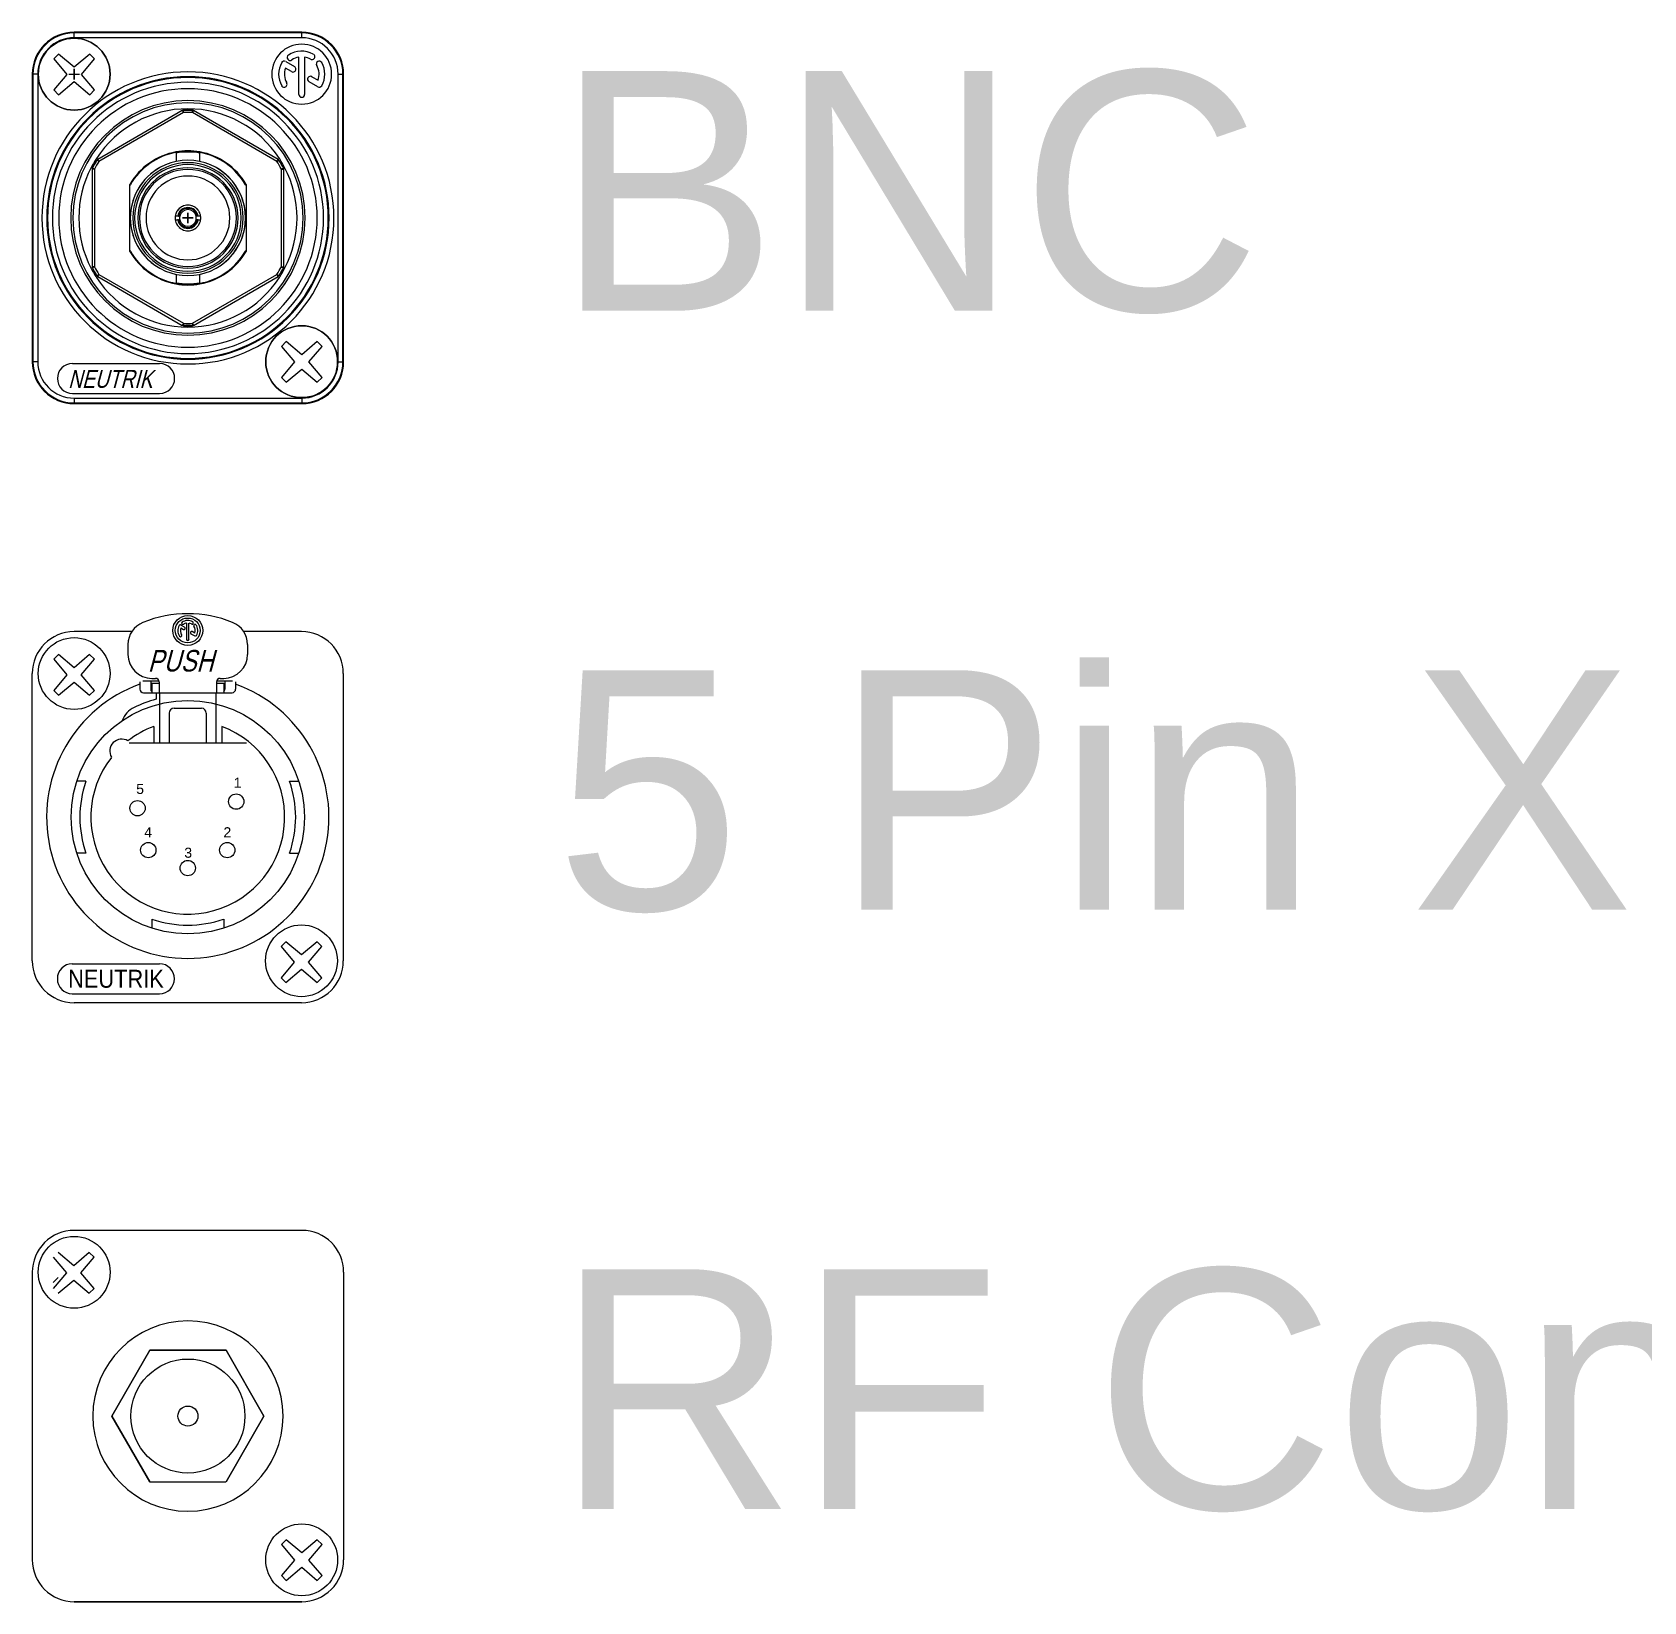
# Model space of a CAD drawing. Header units: millimetres. Extents: x -71336 to -35435, y -26189 to 22712.
# Drawn here: x -57807.6 to -57673.1, y -2423.3 to -2292.3 of the extents above; entities that cross this region are included whole.
import ezdxf
from ezdxf.enums import TextEntityAlignment as Align

# ---------------------------------------------------------------- set-up
doc = ezdxf.new("R2010")
doc.units = ezdxf.units.MM
doc.layers.add('SC - Equipment', color=7, linetype='Continuous', lineweight=13)
doc.styles.add('ARIAL', font='arial.ttf')
doc.styles.get("Standard").update_dxf_attribs({"font": 'arial.ttf', "height": 35})

# ---------------------------------------------------------------- blocks, each defined once
blk = doc.blocks.new('BNC FEMALE')
at = {"layer": 'SC - Equipment', "linetype": 'Continuous'}
for p, q in [((22.5, 31), (3.5, 31)), ((3.5, 31), (3.5, 30.94)), ((22.5, 31), (22.5, 30.94)), ((22.5, 30.94), (3.5, 30.94)), ((3.5, 30.91), (3.5, 30.94)), ((3.5, 30.82), (3.5, 30.91)), ((3.5, 30.69), (3.5, 30.82)), ((3.5, 30.54), (3.5, 30.69)), ((22.5, 30.54), (3.5, 30.54)), ((22.5, 30.91), (22.5, 30.94)), ((22.5, 30.82), (22.5, 30.91)), ((22.5, 30.69), (22.5, 30.82)), ((22.5, 30.54), (22.5, 30.69)), ((21.16, 28.56), (21.89, 28.13)), ((22.26, 25.81), (22.26, 28.93)), ((22.74, 28.93), (22.74, 25.81)), ((0, 27.5), (0, 3.5)), ((0, 27.5), (0.06, 27.5)), ((0.06, 27.5), (0.06, 3.5)), ((0.09, 27.5), (0.06, 27.5)), ((0.18, 27.5), (0.09, 27.5)), ((0.31, 27.5), (0.18, 27.5)), ((0.46, 27.5), (0.31, 27.5)), ((0.46, 27.5), (0.46, 3.5)), ((3.06, 27.5), (3.94, 27.5)), ((3.5, 27.06), (3.5, 27.94)), ((3.5, 27.94), (3.5, 27.06)), ((21.65, 27.71), (21.14, 28.01)), ((23.35, 27.29), (23.86, 26.99)), ((25.54, 3.5), (25.54, 27.5)), ((25.54, 27.5), (25.69, 27.5)), ((25.69, 27.5), (25.82, 27.5)), ((25.82, 27.5), (25.91, 27.5)), ((25.91, 27.5), (25.94, 27.5)), ((26, 27.5), (25.94, 27.5)), ((25.94, 3.5), (25.94, 27.5)), ((26, 3.5), (26, 27.5)), ((23.84, 26.44), (23.11, 26.87)), ((12.53, 24.47), (5.47, 20.39)), ((12.63, 24.29), (5.57, 20.22)), ((12.53, 24.46), (12.53, 24.47)), ((12.55, 24.43), (12.53, 24.46)), ((12.57, 24.39), (12.55, 24.43)), ((12.6, 24.35), (12.57, 24.39)), ((12.63, 24.29), (12.6, 24.35)), ((12.62, 24.49), (13.38, 24.49)), ((12.62, 24.48), (12.62, 24.49)), ((12.62, 24.45), (12.62, 24.48)), ((12.62, 24.41), (12.62, 24.45)), ((12.63, 24.35), (12.62, 24.41)), ((12.63, 24.29), (12.63, 24.35)), ((13.37, 24.35), (13.38, 24.41)), ((13.37, 24.29), (13.37, 24.35)), ((13.37, 24.29), (13.4, 24.35)), ((20.43, 20.22), (13.37, 24.29)), ((13.38, 24.48), (13.38, 24.49)), ((13.38, 24.45), (13.38, 24.48)), ((13.38, 24.41), (13.38, 24.45)), ((13.4, 24.35), (13.43, 24.39)), ((13.43, 24.39), (13.45, 24.43)), ((13.45, 24.43), (13.47, 24.46)), ((20.53, 20.39), (13.47, 24.47)), ((13.47, 24.46), (13.47, 24.47)), ((5.02, 19.67), (5.4, 20.32)), ((5.41, 20.32), (5.4, 20.32)), ((5.43, 20.3), (5.41, 20.32)), ((5.47, 20.28), (5.43, 20.3)), ((5.48, 20.38), (5.47, 20.39)), ((5.52, 20.25), (5.47, 20.28)), ((5.49, 20.36), (5.48, 20.38)), ((5.51, 20.32), (5.49, 20.36)), ((5.54, 20.27), (5.51, 20.32)), ((5.57, 20.22), (5.52, 20.25)), ((5.57, 20.22), (5.54, 20.27)), ((12.02, 20.91), (12.02, 20.2)), ((13.97, 20.91), (13.97, 20.2)), ((20.43, 20.22), (20.46, 20.27)), ((20.43, 20.22), (20.48, 20.25)), ((20.46, 20.27), (20.49, 20.32)), ((20.48, 20.25), (20.53, 20.28)), ((20.49, 20.32), (20.51, 20.36)), ((20.51, 20.36), (20.52, 20.38)), ((20.52, 20.38), (20.53, 20.39)), ((20.53, 20.28), (20.56, 20.3)), ((20.56, 20.3), (20.59, 20.32)), ((20.59, 20.32), (20.6, 20.32)), ((5, 19.57), (5, 11.43)), ((5.01, 19.57), (5, 19.57)), ((5.04, 19.57), (5.01, 19.57)), ((5.03, 19.66), (5.02, 19.67)), ((5.06, 19.65), (5.03, 19.66)), ((5.08, 19.57), (5.04, 19.57)), ((5.1, 19.63), (5.06, 19.65)), ((5.14, 19.57), (5.08, 19.57)), ((5.15, 19.6), (5.1, 19.63)), ((5.2, 19.57), (5.14, 19.57)), ((5.2, 19.57), (5.15, 19.6)), ((5.2, 19.57), (5.2, 11.43)), ((20.8, 19.57), (20.85, 19.6)), ((20.8, 11.43), (20.8, 19.57)), ((20.8, 19.57), (20.86, 19.57)), ((20.85, 19.6), (20.9, 19.63)), ((20.86, 19.57), (20.92, 19.57)), ((20.9, 19.63), (20.94, 19.65)), ((20.92, 19.57), (20.96, 19.57)), ((20.94, 19.65), (20.97, 19.66)), ((20.96, 19.57), (20.99, 19.57)), ((20.97, 19.66), (20.98, 19.67)), ((20.99, 19.57), (21, 19.57)), ((21, 11.43), (21, 19.57)), ((8.15, 12.7), (8.15, 18.3)), ((17.85, 18.3), (17.85, 12.7)), ((12.14, 15.65), (11.94, 15.65)), ((11.94, 15.35), (12.14, 15.35)), ((12.21, 15.65), (12.14, 15.65)), ((12.21, 15.35), (12.14, 15.35)), ((12.21, 15.65), (12.32, 15.65)), ((12.21, 15.35), (12.32, 15.35)), ((12.56, 15.5), (13.44, 15.5)), ((13.44, 15.5), (12.56, 15.5)), ((13, 15.06), (13, 15.94)), ((13, 15.94), (13, 15.06)), ((13.79, 15.65), (13.68, 15.65)), ((13.79, 15.35), (13.68, 15.35)), ((13.86, 15.65), (13.79, 15.65)), ((13.86, 15.35), (13.79, 15.35)), ((14.06, 15.65), (13.86, 15.65)), ((13.86, 15.35), (14.06, 15.35)), ((5.01, 11.43), (5, 11.43)), ((5.04, 11.43), (5.01, 11.43)), ((5.03, 11.34), (5.02, 11.33)), ((5.4, 10.67), (5.02, 11.33)), ((5.06, 11.35), (5.03, 11.34)), ((5.08, 11.43), (5.04, 11.43)), ((5.1, 11.37), (5.06, 11.35)), ((5.14, 11.43), (5.08, 11.43)), ((5.15, 11.4), (5.1, 11.37)), ((5.2, 11.43), (5.14, 11.43)), ((5.2, 11.43), (5.15, 11.4)), ((5.57, 10.78), (5.52, 10.75)), ((5.57, 10.78), (5.54, 10.73)), ((5.57, 10.78), (12.63, 6.71)), ((12.02, 10.8), (12.02, 10.09)), ((13.37, 6.71), (20.43, 10.78)), ((13.97, 10.8), (13.97, 10.09)), ((20.43, 10.78), (20.46, 10.73)), ((20.43, 10.78), (20.48, 10.75)), ((20.98, 11.33), (20.6, 10.67)), ((20.8, 11.43), (20.86, 11.43)), ((20.8, 11.43), (20.85, 11.4)), ((20.85, 11.4), (20.9, 11.37)), ((20.86, 11.43), (20.92, 11.43)), ((20.9, 11.37), (20.94, 11.35)), ((20.92, 11.43), (20.96, 11.43)), ((20.94, 11.35), (20.97, 11.34)), ((20.96, 11.43), (20.99, 11.43)), ((20.97, 11.34), (20.98, 11.33)), ((20.99, 11.43), (21, 11.43)), ((5.41, 10.68), (5.4, 10.67)), ((5.43, 10.7), (5.41, 10.68)), ((5.47, 10.72), (5.43, 10.7)), ((5.52, 10.75), (5.47, 10.72)), ((5.48, 10.62), (5.47, 10.61)), ((5.47, 10.61), (12.53, 6.53)), ((5.49, 10.64), (5.48, 10.62)), ((5.51, 10.68), (5.49, 10.64)), ((5.54, 10.73), (5.51, 10.68)), ((13.47, 6.53), (20.53, 10.61)), ((20.46, 10.73), (20.49, 10.68)), ((20.48, 10.75), (20.53, 10.72)), ((20.49, 10.68), (20.51, 10.64)), ((20.51, 10.64), (20.52, 10.62)), ((20.52, 10.62), (20.53, 10.61)), ((20.53, 10.72), (20.56, 10.7)), ((20.56, 10.7), (20.59, 10.68)), ((20.59, 10.68), (20.6, 10.67)), ((12.55, 6.57), (12.53, 6.54)), ((12.53, 6.54), (12.53, 6.53)), ((12.57, 6.61), (12.55, 6.57)), ((12.6, 6.65), (12.57, 6.61)), ((12.63, 6.71), (12.6, 6.65)), ((12.63, 6.65), (12.62, 6.59)), ((12.62, 6.59), (12.62, 6.55)), ((12.62, 6.55), (12.62, 6.52)), ((12.62, 6.52), (12.62, 6.51)), ((13.38, 6.51), (12.62, 6.51)), ((12.63, 6.71), (12.63, 6.65)), ((13.37, 6.71), (13.4, 6.65)), ((13.37, 6.71), (13.37, 6.65)), ((13.37, 6.65), (13.38, 6.59)), ((13.38, 6.59), (13.38, 6.55)), ((13.38, 6.55), (13.38, 6.52)), ((13.38, 6.52), (13.38, 6.51)), ((13.4, 6.65), (13.43, 6.61)), ((13.43, 6.61), (13.45, 6.57)), ((13.45, 6.57), (13.47, 6.54)), ((13.47, 6.54), (13.47, 6.53)), ((0, 3.5), (0.06, 3.5)), ((0.09, 3.5), (0.06, 3.5)), ((0.18, 3.5), (0.09, 3.5)), ((0.31, 3.5), (0.18, 3.5)), ((0.46, 3.5), (0.31, 3.5)), ((3.35, 3.35), (10.64, 3.35)), ((25.54, 3.5), (25.69, 3.5)), ((25.69, 3.5), (25.82, 3.5)), ((25.82, 3.5), (25.91, 3.5)), ((25.91, 3.5), (25.94, 3.5)), ((26, 3.5), (25.94, 3.5)), ((3.35, 0.85), (10.64, 0.85)), ((3.5, 0.46), (22.5, 0.46)), ((3.5, 0.46), (3.5, 0.31)), ((3.5, 0.31), (3.5, 0.18)), ((3.5, 0.18), (3.5, 0.09)), ((3.5, 0.09), (3.5, 0.06)), ((3.5, 0), (3.5, 0.06)), ((3.5, 0.06), (22.5, 0.06)), ((22.5, 0.46), (22.5, 0.31)), ((22.5, 0.31), (22.5, 0.18)), ((22.5, 0.18), (22.5, 0.09)), ((22.5, 0.09), (22.5, 0.06)), ((22.5, 0), (22.5, 0.06)), ((3.5, 0), (22.5, 0))]:
    blk.add_line(p, q, dxfattribs=at)
at = {"layer": 'SC - Equipment'}
for p, q in [((2.2, 29.18), (1.8, 28.78)), ((1.8, 28.78), (2.9, 27.48)), ((3.5, 28.08), (2.2, 29.18)), ((4.8, 29.18), (3.5, 28.08)), ((4.1, 27.48), (5.2, 28.78)), ((5.2, 28.78), (4.8, 29.18)), ((2.9, 27.48), (1.8, 26.18)), ((5.2, 26.18), (4.1, 27.48)), ((1.8, 26.18), (2.2, 25.78)), ((2.2, 25.78), (3.5, 26.88)), ((3.5, 26.88), (4.8, 25.78)), ((4.8, 25.78), (5.2, 26.18)), ((21.2, 5.18), (20.8, 4.78)), ((20.8, 4.78), (21.9, 3.48)), ((22.5, 4.08), (21.2, 5.18)), ((23.8, 5.18), (22.5, 4.08)), ((23.1, 3.48), (24.2, 4.78)), ((24.2, 4.78), (23.8, 5.18)), ((21.9, 3.48), (20.8, 2.18)), ((21.2, 1.78), (22.5, 2.88)), ((22.5, 2.88), (23.8, 1.78)), ((24.2, 2.18), (23.1, 3.48)), ((20.8, 2.18), (21.2, 1.78)), ((23.8, 1.78), (24.2, 2.18))]:
    blk.add_line(p, q, dxfattribs=at)
at = {"layer": 'SC - Equipment', "linetype": 'Continuous'}
for centre in [(3.5, 27.5), (22.5, 3.5)]:
    blk.add_circle(centre, 3, dxfattribs=at)
for centre, radius, start, end in [((3.5, 27.5), 3.5, 90, 180), ((22.5, 27.5), 3.5, 0, 90), ((3.5, 27.5), 3.44, 90, 180), ((3.5, 27.5), 3.04, 90, 180), ((3.5, 27.5), 3, 90, 180), ((3.5, 27.5), 3, 0, 90), ((22.5, 27.5), 2.5, 0, 180), ((22.5, 27.5), 3.44, 0, 90), ((22.5, 27.5), 3.04, 0, 90), ((22.5, 27.5), 1.93, 150, 210), ((21.03, 28.35), 0.242, 60, 150), ((21.53, 28.89), 0.242, 125, 305), ((22.5, 27.5), 1.93, 60, 125), ((22.5, 27.5), 1.45, 99.5941, 125), ((22.5, 27.5), 1.45, 60, 80.4059), ((23.35, 28.96), 0.242, 240, 60), ((23.96, 28.35), 0.242, 30, 210), ((22.5, 27.5), 1.93, 330, 30), ((3.5, 27.5), 3, 180, 0), ((13, 15.5), 12.19, 0, 180), ((13, 15.5), 11.79, 0, 180), ((13, 15.5), 11.72, 0, 180), ((22.5, 27.5), 2.5, 180, 0), ((22.5, 27.5), 1.45, 159.5941, 210), ((21.77, 27.92), 0.242, 240, 60), ((23.23, 27.08), 0.242, 60, 240), ((22.5, 27.5), 1.45, 339.5941, 30), ((13, 15.5), 11.32, 0, 180), ((13, 15.5), 10.79, 90, 270), ((13, 15.5), 10.79, 270, 90), ((21.03, 26.65), 0.242, 210, 30), ((22.5, 25.81), 0.242, 180, 0), ((23.96, 26.65), 0.242, 240, 330), ((13, 15.5), 9.79, 90, 270), ((13, 15.5), 9.61, 90, 270), ((13, 15.5), 9.11, 90, 146.9743), ((12.63, 24.29), 0.2, 92.4198, 120), ((13, 15.5), 9, 87.5802, 92.4198), ((13, 15.5), 8.8, 87.5802, 92.4199), ((13, 15.5), 9.79, 270, 90), ((13, 15.5), 9.61, 270, 90), ((13, 15.5), 9.11, 33.0261, 90), ((13.37, 24.29), 0.2, 60, 87.5802), ((13, 15.5), 9.11, 147.5626, 152.4396), ((13, 15.5), 9, 147.5802, 152.4198), ((13, 15.5), 8.8, 147.5802, 152.4198), ((13, 15.5), 9.11, 146.9743, 147.5626), ((5.57, 20.22), 0.2, 120, 147.5802), ((13, 15.5), 5.6, 100.2535, 150.0053), ((13, 15.5), 5.55, 100.206, 150.0341), ((13, 15.5), 4.81, 90, 270), ((12, 20.91), 0.1, 128.1907, 169.9679), ((13, 15.5), 5.6, 79.7465, 100.2535), ((13, 15.5), 5.55, 90, 100.206), ((13, 15.5), 5.5, 90, 100.2108), ((13, 15.5), 5.55, 79.7955, 90), ((13, 15.5), 5.5, 79.7892, 90), ((13, 15.5), 4.81, 270, 90), ((13, 15.5), 5.55, 29.966, 79.7955), ((13, 15.5), 5.6, 29.9948, 79.7465), ((14, 20.91), 0.1, 10.0321, 51.8051), ((13, 15.5), 8.8, 27.5802, 32.4202), ((20.43, 20.22), 0.2, 32.4198, 60), ((13, 15.5), 9, 27.5802, 32.4198), ((13, 15.5), 9.11, 32.4377, 33.0261), ((13, 15.5), 9.11, 27.5607, 32.4377), ((13, 15.5), 9.11, 152.4396, 207.5607), ((5.2, 19.57), 0.2, 152.4198, 180), ((13, 15.5), 4.81, 119.1584, 240.842), ((13, 15.5), 4.61, 90, 270), ((13, 15.5), 4.45, 90, 270), ((13, 15.5), 4.19, 90, 270), ((13, 15.5), 4.05, 90, 270), ((13, 15.5), 3.5, 90, 270), ((13, 15.5), 4.61, 270, 90), ((13, 15.5), 4.45, 270, 90), ((13, 15.5), 4.19, 270, 90), ((13, 15.5), 4.05, 270, 90), ((13, 15.5), 3.5, 270, 90), ((13, 15.5), 4.81, 299.1582, 60.8418), ((20.8, 19.57), 0.2, 0, 27.5802), ((13, 15.5), 9.11, 332.4396, 27.5607), ((13, 15.5), 5.55, 150.0341, 150.912), ((13, 15.5), 5.55, 29.088, 29.966), ((13, 15.5), 1.07, 135.6647, 144.0826), ((13, 15.5), 1.07, 135.5499, 143.9665), ((13, 15.5), 0.87, 9.9282, 170.0718), ((13, 15.5), 0.8, 90, 169.1931), ((13, 15.5), 1.07, 132.2462, 135.6647), ((13, 15.5), 1.07, 132.1395, 135.5499), ((13, 15.5), 1.07, 122.6642, 132.2462), ((13, 15.5), 1.07, 122.5734, 132.1395), ((13, 15.5), 0.7, 90, 167.6264), ((13, 15.5), 1.07, 121.1362, 122.6642), ((13, 15.5), 1.07, 121.1107, 122.5734), ((13, 15.5), 1.07, 109.8611, 121.1362), ((13, 15.5), 1.07, 109.765, 121.1107), ((13, 15.5), 1.07, 108.1894, 109.8611), ((13, 15.5), 1.07, 108.1289, 109.765), ((13, 15.5), 1.07, 96.8526, 108.1894), ((13, 15.5), 1.07, 96.798, 108.1289), ((13, 15.5), 1.07, 95.958, 96.8526), ((13, 15.5), 1.07, 95.93, 96.798), ((13, 15.5), 1.07, 90, 95.958), ((13, 15.5), 1.07, 90, 95.93), ((13, 15.5), 1.07, 84.0421, 90), ((13, 15.5), 1.07, 84.07, 90), ((13, 15.5), 0.8, 10.8069, 90), ((13, 15.5), 0.7, 12.3736, 90), ((13, 15.5), 1.07, 83.1479, 84.0421), ((13, 15.5), 1.07, 83.2023, 84.07), ((13, 15.5), 1.07, 71.8122, 83.1479), ((13, 15.5), 1.07, 71.873, 83.2023), ((13, 15.5), 1.07, 70.1409, 71.8122), ((13, 15.5), 1.07, 70.237, 71.873), ((13, 15.5), 1.07, 58.8719, 70.1409), ((13, 15.5), 1.07, 58.898, 70.237), ((13, 15.5), 1.07, 57.3231, 58.8719), ((13, 15.5), 1.07, 57.4151, 58.898), ((13, 15.5), 1.07, 47.7587, 57.3231), ((13, 15.5), 1.07, 47.866, 57.4151), ((13, 15.5), 1.07, 44.3448, 47.7587), ((13, 15.5), 1.07, 44.4594, 47.866), ((13, 15.5), 1.07, 36.0283, 44.4594), ((13, 15.5), 1.07, 35.9116, 44.3448), ((13, 15.5), 12.19, 180, 0), ((13, 15.5), 11.79, 180, 0), ((13, 15.5), 11.72, 180, 0), ((13, 15.5), 11.32, 180, 0), ((13, 15.5), 1.07, 171.9413, 188.0587), ((13, 15.5), 1.07, 159.5893, 171.9413), ((13, 15.5), 1.07, 159.5767, 171.9413), ((13, 15.5), 1.07, 188.0587, 200.4187), ((13, 15.5), 1.07, 188.0587, 200.431), ((13, 15.5), 1.07, 156.8566, 159.5893), ((13, 15.5), 1.07, 156.7822, 159.5767), ((13, 15.5), 1.07, 200.4187, 203.1161), ((13, 15.5), 1.07, 200.431, 203.1905), ((13, 15.5), 1.07, 147.4762, 156.7822), ((13, 15.5), 1.07, 147.5285, 156.8566), ((13, 15.5), 1.07, 203.1161, 212.4831), ((13, 15.5), 1.07, 203.1905, 212.535), ((13, 15.5), 1.07, 144.0826, 147.5285), ((13, 15.5), 1.07, 143.9665, 147.4762), ((13, 15.5), 1.07, 212.4831, 215.9116), ((13, 15.5), 1.07, 212.535, 216.0283), ((13, 15.5), 1.07, 215.9116, 224.3448), ((13, 15.5), 1.07, 216.0283, 224.4594), ((13, 15.5), 0.87, 189.9282, 350.0718), ((13, 15.5), 0.8, 190.8069, 270), ((13, 15.5), 0.7, 167.6264, 192.3736), ((13, 15.5), 0.7, 192.3736, 270), ((13, 15.5), 0.7, 270, 347.6264), ((13, 15.5), 0.8, 270, 349.1931), ((13, 15.5), 0.7, 347.6264, 12.3736), ((13, 15.5), 1.07, 315.5499, 323.9665), ((13, 15.5), 1.07, 315.6647, 324.0826), ((13, 15.5), 1.07, 32.4831, 35.9116), ((13, 15.5), 1.07, 32.535, 36.0283), ((13, 15.5), 1.07, 324.0826, 327.5285), ((13, 15.5), 1.07, 323.9665, 327.4762), ((13, 15.5), 1.07, 23.1905, 32.535), ((13, 15.5), 1.07, 23.1161, 32.4831), ((13, 15.5), 1.07, 327.5285, 336.8566), ((13, 15.5), 1.07, 327.4762, 336.7822), ((13, 15.5), 1.07, 20.4187, 23.1161), ((13, 15.5), 1.07, 20.431, 23.1905), ((13, 15.5), 1.07, 336.8566, 339.5893), ((13, 15.5), 1.07, 336.7822, 339.5767), ((13, 15.5), 1.07, 8.0587, 20.4187), ((13, 15.5), 1.07, 8.0587, 20.431), ((13, 15.5), 1.07, 339.5893, 351.9413), ((13, 15.5), 1.07, 339.5767, 351.9413), ((13, 15.5), 1.07, 351.9413, 8.0587), ((13, 15.5), 1.07, 224.3448, 227.7587), ((13, 15.5), 1.07, 224.4594, 227.866), ((13, 15.5), 1.07, 227.7587, 237.3231), ((13, 15.5), 1.07, 227.866, 237.4151), ((13, 15.5), 1.07, 237.3231, 238.8719), ((13, 15.5), 1.07, 237.4151, 238.898), ((13, 15.5), 1.07, 238.8719, 250.1409), ((13, 15.5), 1.07, 238.898, 250.237), ((13, 15.5), 1.07, 250.1409, 251.8122), ((13, 15.5), 1.07, 250.237, 251.873), ((13, 15.5), 1.07, 251.8122, 263.1479), ((13, 15.5), 1.07, 251.873, 263.2023), ((13, 15.5), 1.07, 263.1479, 264.0421), ((13, 15.5), 1.07, 263.2023, 264.07), ((13, 15.5), 1.07, 264.0421, 270), ((13, 15.5), 1.07, 264.07, 270), ((13, 15.5), 1.07, 270, 275.958), ((13, 15.5), 1.07, 270, 275.93), ((13, 15.5), 1.07, 275.958, 276.8526), ((13, 15.5), 1.07, 275.93, 276.798), ((13, 15.5), 1.07, 276.8526, 288.1894), ((13, 15.5), 1.07, 276.798, 288.1289), ((13, 15.5), 1.07, 288.1894, 289.8611), ((13, 15.5), 1.07, 288.1289, 289.765), ((13, 15.5), 1.07, 289.8611, 301.1362), ((13, 15.5), 1.07, 289.765, 301.1107), ((13, 15.5), 1.07, 301.1362, 302.6642), ((13, 15.5), 1.07, 301.1107, 302.5734), ((13, 15.5), 1.07, 302.6642, 312.2462), ((13, 15.5), 1.07, 302.5734, 312.1395), ((13, 15.5), 1.07, 312.2462, 315.6647), ((13, 15.5), 1.07, 312.1395, 315.5499), ((13, 15.5), 5.55, 209.088, 209.9659), ((13, 15.5), 5.6, 209.9947, 259.7466), ((13, 15.5), 5.55, 209.9659, 259.7955), ((13, 15.5), 5.55, 280.2059, 330.034), ((13, 15.5), 5.6, 280.2534, 330.0052), ((13, 15.5), 5.55, 330.034, 330.912), ((13, 15.5), 9.11, 207.5607, 212.4377), ((5.2, 11.43), 0.2, 180, 207.5802), ((5.2, 11.43), 0.2, 180, 207.5802), ((13, 15.5), 9, 207.5802, 212.4198), ((13, 15.5), 8.8, 207.5802, 212.42), ((13, 15.5), 8.8, 327.5802, 332.42), ((13, 15.5), 9, 327.5802, 332.4198), ((13, 15.5), 9.11, 327.5626, 332.4396), ((20.8, 11.43), 0.2, 332.4198, 0), ((13, 15.5), 9.11, 212.4377, 213.0261), ((13, 15.5), 9.11, 213.0261, 270), ((5.57, 10.78), 0.2, 212.4198, 240), ((5.57, 10.78), 0.2, 212.4198, 240), ((12, 10.09), 0.1, 190.0321, 231.8093), ((13, 15.5), 5.6, 259.7466, 280.2534), ((13, 15.5), 5.5, 259.7893, 270), ((13, 15.5), 5.55, 259.7955, 270), ((13, 15.5), 9.11, 270, 326.9743), ((13, 15.5), 5.5, 270, 280.2107), ((13, 15.5), 5.55, 270, 280.2059), ((14, 10.09), 0.1, 308.1949, 349.9679), ((20.43, 10.78), 0.2, 300, 327.5802), ((20.43, 10.78), 0.2, 300, 327.5802), ((13, 15.5), 9.11, 326.9743, 327.5626), ((12.63, 6.71), 0.2, 240, 267.5802), ((12.63, 6.71), 0.2, 240, 267.5802), ((13, 15.5), 9, 267.5802, 272.4198), ((13, 15.5), 8.8, 267.5802, 272.4199), ((13.37, 6.71), 0.2, 272.4198, 300), ((13.37, 6.71), 0.2, 272.4198, 300), ((22.5, 3.5), 3, 0, 180), ((3.5, 3.5), 3.5, 180, 270), ((3.5, 3.5), 3.44, 180, 270), ((3.5, 3.5), 3.04, 180, 270), ((3.35, 2.1), 1.25, 90, 270), ((10.64, 2.1), 1.25, 270, 90), ((22.5, 3.5), 3, 180, 270), ((22.5, 3.5), 3.5, 270, 0), ((22.5, 3.5), 3, 270, 0), ((22.5, 3.5), 3.44, 270, 0), ((22.5, 3.5), 3.04, 270, 0)]:
    blk.add_arc(centre, radius, start, end, dxfattribs=at)
at = {"layer": 'SC - Equipment', "linetype": 'Continuous', "oblique": 15, "width": 0.765306}
blk.add_text('NEUTRIK', height=1.5, dxfattribs=at).set_placement((3, 1.32))
blk = doc.blocks.new('XLR 5 PIN FEMALE')
at = {"layer": 'SC - Equipment'}
for p, q in [((8.32, 31), (3.5, 31)), ((22.5, 31), (17.68, 31)), ((2.2, 29.09), (1.8, 28.69)), ((1.8, 28.69), (1.8, 28.69)), ((1.8, 28.69), (2.9, 27.39)), ((3.5, 27.99), (2.2, 29.09)), ((4.8, 29.09), (3.5, 27.99)), ((4.1, 27.39), (5.2, 28.69)), ((5.2, 28.69), (4.8, 29.09)), ((0, 3.5), (0, 27.5)), ((2.9, 27.39), (1.8, 26.09)), ((5.2, 26.09), (4.1, 27.39)), ((26, 27.5), (26, 3.5)), ((1.8, 26.09), (2.2, 25.69)), ((2.2, 25.69), (3.5, 26.79)), ((3.5, 26.79), (4.8, 25.69)), ((4.8, 25.69), (5.2, 26.09)), ((4.49, 18.5), (3.72, 18.5)), ((21.51, 18.5), (22.28, 18.5)), ((4.49, 12.5), (3.72, 12.5)), ((21.51, 12.5), (22.28, 12.5)), ((10, 6.99), (10, 6.22)), ((16, 6.99), (16, 6.22)), ((21.2, 5.09), (20.8, 4.69)), ((20.8, 4.69), (20.8, 4.69)), ((20.8, 4.69), (21.9, 3.39)), ((22.5, 3.99), (21.2, 5.09)), ((23.8, 5.09), (22.5, 3.99)), ((23.1, 3.39), (24.2, 4.69)), ((24.2, 4.69), (23.8, 5.09)), ((3.35, 3.25), (10.64, 3.25)), ((21.9, 3.39), (20.8, 2.09)), ((21.2, 1.69), (22.5, 2.79)), ((22.5, 2.79), (23.8, 1.69)), ((24.2, 2.09), (23.1, 3.39)), ((20.8, 2.09), (21.2, 1.69)), ((23.8, 1.69), (24.2, 2.09)), ((3.35, 0.75), (10.64, 0.75)), ((22.5, 0), (3.5, 0))]:
    blk.add_line(p, q, dxfattribs=at)
at = {"layer": 'SC - Equipment', "linetype": 'Continuous'}
for p, q in [((12.41, 31.32), (12.63, 31.19)), ((12.74, 31.37), (12.42, 31.55)), ((12.9, 31.72), (12.9, 30.37)), ((13.1, 30.37), (13.1, 31.72)), ((13.59, 30.88), (13.37, 31.01)), ((8, 29.92), (8, 29.1)), ((13.26, 30.83), (13.58, 30.65)), ((18, 29.92), (18, 29.1)), ((10, 27.1), (10.3, 27.1)), ((15.7, 27.1), (16, 27.1)), ((9, 26.81), (9, 26.2)), ((9.25, 26.9), (10.58, 26.9)), ((9.3, 25.9), (10.35, 25.9)), ((9.9, 26.9), (9.9, 26.2)), ((10, 26.7), (10, 25.9)), ((10, 26.7), (10.6, 26.7)), ((10, 25.9), (16, 25.9)), ((10.35, 25.9), (10.35, 25.35)), ((10.6, 26.8), (10.6, 25.9)), ((10.65, 25.9), (10.65, 21.7)), ((15.35, 25.9), (15.35, 21.7)), ((15.4, 26.8), (15.4, 25.9)), ((15.4, 26.7), (16, 26.7)), ((15.42, 26.9), (16.75, 26.9)), ((15.65, 25.9), (16.7, 25.9)), ((16, 26.7), (16, 25.9)), ((16.1, 26.9), (16.1, 26.2)), ((17, 26.81), (17, 26.2)), ((11.85, 24.6), (14.15, 24.6)), ((10.15, 23.08), (10.15, 21.7)), ((11.45, 24.2), (11.45, 21.7)), ((14.55, 24.2), (14.55, 21.7)), ((15.85, 23.08), (15.85, 21.7)), ((8.1, 21.7), (17.9, 21.7))]:
    blk.add_line(p, q, dxfattribs=at)
for radius in [1.25, 1.04]:
    blk.add_circle((13, 31.1), radius, dxfattribs=at)
at = {"layer": 'SC - Equipment'}
for centre, radius in [((3.5, 27.5), 3), ((13, 15.5), 9.75), ((8.8, 16.25), 0.64), ((17.05, 16.8), 0.64), ((9.7, 12.75), 0.64), ((16.3, 12.75), 0.64), ((13, 11.25), 0.64), ((22.5, 3.5), 3)]:
    blk.add_circle(centre, radius, dxfattribs=at)
at = {"layer": 'SC - Equipment', "linetype": 'Continuous'}
for centre, radius, start, end in [((13, 22.5), 10, 67.9757, 112.0243), ((10, 29.92), 2, 112.0243, 180), ((13, 31.1), 0.833, 150, 214.9999), ((12.37, 31.46), 0.104, 59.9998, 149.9999), ((13, 31.1), 0.625, 159.5939, 214.9999), ((12.58, 31.7), 0.104, 124.9998, 304.9998), ((13, 31.1), 0.833, 60, 124.9999), ((12.68, 31.28), 0.104, 239.9999, 59.9999), ((13, 31.1), 0.625, 99.594, 125), ((13, 31.1), 0.625, 59.9999, 80.4059), ((13.32, 30.92), 0.104, 59.9999, 239.9999), ((13.36, 31.73), 0.104, 239.9999, 59.9999), ((13.6, 31.52), 0.104, 34.9998, 214.9998), ((13, 31.1), 0.625, 339.5939, 34.9999), ((13, 31.1), 0.833, 330, 34.9999), ((16, 29.92), 2, 0, 67.9757), ((12.4, 30.68), 0.104, 214.9998, 34.9998), ((13, 30.37), 0.104, 180, 0), ((13.63, 30.74), 0.104, 239.9998, 329.9999), ((10, 29.1), 2, 180, 270), ((16, 29.1), 2, 270, 0), ((10.3, 26.8), 0.3, 0, 90), ((15.7, 26.8), 0.3, 90, 180), ((9.3, 26.2), 0.3, 180, 270), ((10.2, 26.2), 0.3, 180, 228.1897), ((15.8, 26.2), 0.3, 311.8103, 0), ((16.7, 26.2), 0.3, 270, 0), ((9.4, 22.87), 2, 116.0416, 159.4649), ((13, 15.5), 10.2, 105.0584, 116.0416), ((11.85, 24.2), 0.4, 90, 180), ((14.15, 24.2), 0.4, 0, 90)]:
    blk.add_arc(centre, radius, start, end, dxfattribs=at)
at = {"layer": 'SC - Equipment'}
for centre, radius, start, end in [((3.5, 27.5), 3.5, 90, 180), ((22.5, 27.5), 3.5, 0, 90), ((13, 15.5), 11.8, 109.8149, 70.1851), ((13, 15.5), 8.1, 141.8804, 69.3994), ((13, 15.5), 8.1, 110.6006, 128.1196), ((7.48, 21.02), 1, 58.9849, 211.0151), ((13, 15.5), 9.02, 160.5849, 199.4151), ((13, 15.5), 9.02, 340.5849, 19.4151), ((13, 15.5), 9.02, 250.5849, 289.4151), ((3.5, 3.5), 3.5, 180, 270), ((3.35, 2), 1.25, 90, 270), ((10.64, 2), 1.25, 270, 90), ((22.5, 3.5), 3.5, 270, 0)]:
    blk.add_arc(centre, radius, start, end, dxfattribs=at)
at = {"layer": 'SC - Equipment', "linetype": 'Continuous', "oblique": 15, "width": 0.785714}
blk.add_text('PUSH', height=1.8, dxfattribs=at).set_placement((9.66, 27.67))
at = {"layer": 'SC - Equipment'}
for s, p in [('5', (8.69, 17.44)), ('1', (16.84, 17.96)), ('4', (9.36, 13.82)), ('2', (15.98, 13.82)), ('3', (12.71, 12.11))]:
    blk.add_text(s, height=0.84, dxfattribs=at).set_placement(p)
at = {"layer": 'SC - Equipment', "width": 0.869804}
blk.add_text('NEUTRIK', height=1.5, dxfattribs=at).set_placement((3, 1.25), (11, 1.25), align=Align.FIT)
blk = doc.blocks.new('RF CONNECTOR')
at = {"layer": 'SC - Equipment'}
for p, q in [((9.5, 31), (-9.5, 31)), ((-11.24, 28.75), (-10.14, 27.45)), ((-9.54, 28.05), (-10.84, 29.15)), ((-8.24, 29.15), (-9.54, 28.05)), ((-8.94, 27.45), (-7.84, 28.75)), ((-7.84, 28.75), (-8.24, 29.15)), ((-13, 27.5), (-13, 3.5)), ((-10.14, 27.45), (-11.24, 26.15)), ((-10.84, 27.06), (-11.24, 26.65)), ((-7.84, 26.15), (-8.94, 27.45)), ((13, 27.5), (13, 3.5)), ((-10.84, 25.75), (-9.54, 26.85)), ((-9.54, 26.85), (-8.24, 25.75)), ((-8.24, 25.75), (-7.84, 26.15)), ((-3.18, 21, -0.54), (-6.35, 15.5, -0.54)), ((-6.35, 15.5, -0.54), (-3.18, 21, -0.54)), ((3.17, 21, -0.54), (-3.18, 21, -0.54)), ((-3.18, 21, -0.54), (3.17, 21, -0.54)), ((-3.17, 21, -0.54), (3.18, 21, -0.54)), ((3.18, 21, -0.54), (-3.17, 21, -0.54)), ((3.18, 21, -0.54), (6.35, 15.5, -0.54)), ((6.35, 15.5, -0.54), (3.18, 21, -0.54)), ((-6.35, 15.5, -0.54), (-3.18, 10, -0.54)), ((-3.18, 10, -0.54), (-6.35, 15.5, -0.54)), ((6.35, 15.5, -0.54), (3.18, 10, -0.54)), ((3.18, 10, -0.54), (6.35, 15.5, -0.54)), ((-3.18, 10, -0.54), (3.17, 10, -0.54)), ((8.2, 5.18), (7.8, 4.78)), ((7.8, 4.78), (8.9, 3.48)), ((9.5, 4.08), (8.2, 5.18)), ((10.8, 5.18), (9.5, 4.08)), ((10.1, 3.48), (11.2, 4.78)), ((11.2, 4.78), (10.8, 5.18)), ((8.9, 3.48), (7.8, 2.18)), ((8.2, 1.78), (9.5, 2.88)), ((9.5, 2.88), (10.8, 1.78)), ((11.2, 2.18), (10.1, 3.48)), ((7.8, 2.18), (8.2, 1.78)), ((10.8, 1.78), (11.2, 2.18)), ((9.5, 0), (-9.5, 0)), ((-9.5, 0), (9.5, 0))]:
    blk.add_line(p, q, dxfattribs=at)
for centre, major_axis, start_param, end_param in [((-9.5, 27.5), (3.5, 0), 1.5708, 3.141597), ((9.5, 27.5), (3.5, 0), 0, 1.570796), ((-9.5, 27.5), (3, 0), 0, 6.283185), ((0, 15.5, -0.54), (-7.94, 0), 0, 6.283185), ((0, 15.5, -0.54), (-4.76, 0), 0, 6.283185), ((0, 15.5, -0.54), (-4.76, 0), 0, 6.283185), ((0, 15.5, -0.54), (-0.838, 0), 0, 6.283185), ((9.5, 3.5), (3, 0), 0, 6.283185), ((-9.5, 3.5), (2.47, 2.47), 2.356194, 3.926991), ((9.5, 3.5), (-2.47, 2.47), 2.356194, 3.926991)]:
    blk.add_ellipse(centre, major_axis=major_axis, ratio=1, start_param=start_param, end_param=end_param, dxfattribs=at)

msp = doc.modelspace()

# ---------------------------------------------------------------- block references
at = {"color": 0}
msp.add_blockref('BNC FEMALE', (-57807.621, -2323.305), dxfattribs=at)
at = {"color": 0, "xscale": 0.9989907032376097, "yscale": 0.9989907032376097, "zscale": 0.9989907032376097}
msp.add_blockref('XLR 5 PIN FEMALE', (-57807.621, -2373.305), dxfattribs=at)
msp.add_blockref('RF CONNECTOR', (-57794.621, -2423.305))

# ---------------------------------------------------------------- texts
at = {"ltscale": 5, "char_height": 20, "attachment_point": 1, "style": 'ARIAL'}
for s, width, insert in [('BNC', 182.80297, (-57763.982, -2295.552)), ('5 Pin XLR Female', 270.48708, (-57763.982, -2345.552)), ('RF Connector ', 182.80297, (-57763.982, -2395.552))]:
    msp.add_mtext_dynamic_manual_height_columns(s, width=width, gutter_width=750, heights=[0], dxfattribs=dict(at, insert=insert))

doc.saveas('drawing.dxf')
